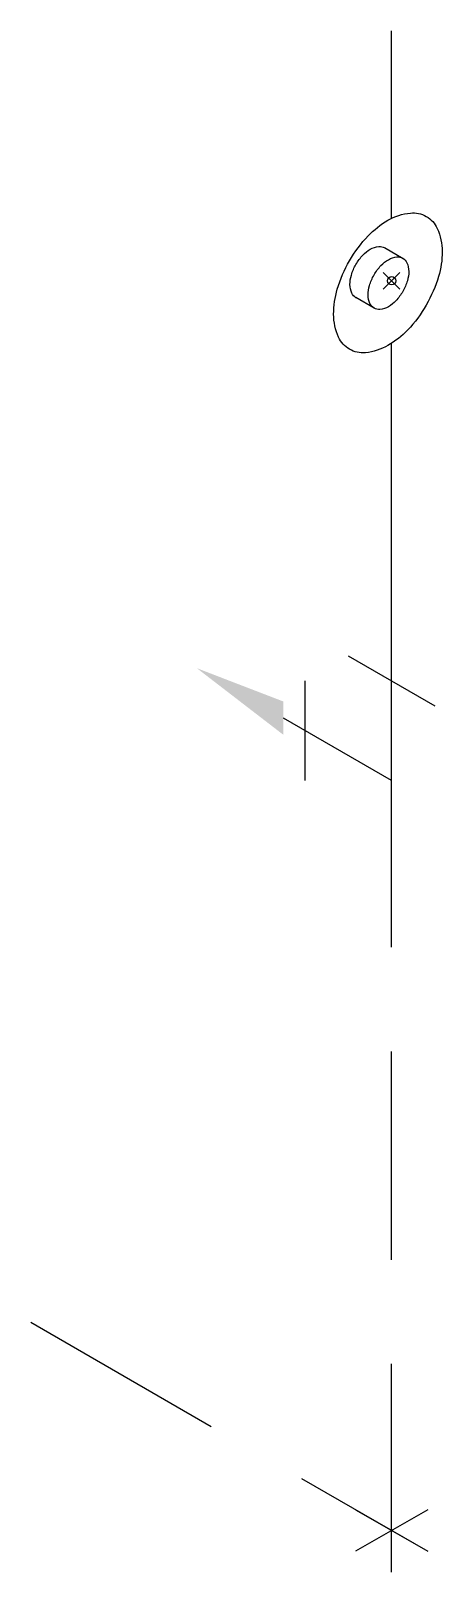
# Model space of a CAD drawing. Header units: millimetres. Extents: x -9845.91 to -9845.42, y -43.5 to -41.65.
import ezdxf

# ---------------------------------------------------------------- set-up
doc = ezdxf.new("R2010")
doc.units = ezdxf.units.MM
doc.header["$PDMODE"] = 35
doc.header["$PDSIZE"] = 0.01
doc.linetypes.add('HIDDEN', pattern=[0.375, 0.25, -0.125])
doc.layers.add('Tub_iso_instalações', color=2, linetype='Continuous')

msp = doc.modelspace()

# ---------------------------------------------------------------- linework, layer by layer
at = {"layer": 'Tub_iso_instalações', "color": 3}
for p, q in [((-9845.4765, -41.8721), (-9845.4765, -41.6471)), ((-9845.4765, -42.5471), (-9845.4765, -42.0221))]:
    msp.add_line(p, q, dxfattribs=at)
at = {"layer": 'Tub_iso_instalações', "color": 1}
for p, q in [((-9845.4852, -41.9073), (-9845.4627, -41.9203)), ((-9845.4974, -41.98), (-9845.5195, -41.9672))]:
    msp.add_line(p, q, dxfattribs=at)
at = {"layer": 'Tub_iso_instalações'}
for p, q in [((-9845.5285, -42.3971), (-9845.4245, -42.4571)), ((-9845.5804, -42.5471), (-9845.5804, -42.4271))]:
    msp.add_line(p, q, dxfattribs=at)
at = {"layer": 'Tub_iso_instalações', "color": 3, "linetype": 'Continuous'}
msp.add_line((-9845.4765, -42.5471), (-9845.6064, -42.4721), dxfattribs=at)
at = {"layer": 'Tub_iso_instalações', "color": 1, "linetype": 'HIDDEN'}
for p, q in [((-9845.4765, -43.4971), (-9845.4765, -42.5471)), ((-9845.9095, -43.1971), (-9845.4332, -43.4721)), ((-9845.5198, -43.4221), (-9845.4332, -43.4721)), ((-9845.4332, -43.4221), (-9845.5198, -43.4721))]:
    msp.add_line(p, q, dxfattribs=at)
at = {"layer": 'Tub_iso_instalações'}
msp.add_lwpolyline([(-9845.527, -41.9231, -0.058752), (-9845.5047, -41.8932, -0.072341), (-9845.4809, -41.8745, -0.106617), (-9845.454, -41.8658, -0.156851), (-9845.4349, -41.8699, -0.156851), (-9845.4218, -41.8844, -0.106617), (-9845.4158, -41.9121, -0.072341), (-9845.4202, -41.942, -0.058752), (-9845.4349, -41.9762, -0.058752), (-9845.4572, -42.0061, -0.072341), (-9845.4809, -42.0248, -0.106617), (-9845.5079, -42.0335, -0.156851), (-9845.527, -42.0294, -0.156851), (-9845.5401, -42.0149, -0.106617), (-9845.5461, -41.9872, -0.072341), (-9845.5417, -41.9573, -0.058752)], format="xyb", close=True, dxfattribs=at)
at = {"layer": 'Tub_iso_instalações', "color": 1}
msp.add_lwpolyline([(-9845.5191, -41.9675, 0), (-9845.5193, -41.9674, -0.156851), (-9845.5242, -41.9619, -0.106617), (-9845.5265, -41.9516, -0.072341), (-9845.5248, -41.9403, -0.058752), (-9845.5193, -41.9275, -0.058752), (-9845.511, -41.9163, -0.072341), (-9845.5021, -41.9093, -0.106617), (-9845.4919, -41.906, -0.156851), (-9845.4848, -41.9076, 0), (-9845.4844, -41.9078)], format="xyb", dxfattribs=at)
msp.add_lwpolyline([(-9845.4631, -41.96, -0.058752), (-9845.4714, -41.9711, -0.072341), (-9845.4803, -41.9782, -0.106617), (-9845.4905, -41.9814, -0.156851), (-9845.4976, -41.9799, -0.156851), (-9845.5025, -41.9745, -0.106617), (-9845.5048, -41.9641, -0.072341), (-9845.5031, -41.9528, -0.058752), (-9845.4976, -41.94, -0.058752), (-9845.4893, -41.9288, -0.072341), (-9845.4803, -41.9218, -0.106617), (-9845.4702, -41.9185, -0.156851), (-9845.4631, -41.9201, -0.156851), (-9845.4582, -41.9255, -0.106617), (-9845.4559, -41.9359, -0.072341), (-9845.4576, -41.9471, -0.058752)], format="xyb", close=True, dxfattribs=at)
at = {"layer": 'Tub_iso_instalações', "color": 7}
msp.add_point((-9845.4765, -41.9471), dxfattribs=at)
at = {"layer": 'Tub_iso_instalações', "color": 1}
msp.add_solid([(-9845.6064, -42.4521), (-9845.6064, -42.4921), (-9845.7103, -42.4121)], dxfattribs=at)

doc.saveas('drawing.dxf')
